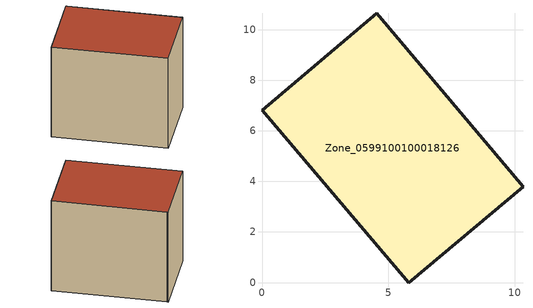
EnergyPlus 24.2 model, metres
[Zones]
Zone_0599100100018126
 floor ground (C_G): 0,6.82 4.55,10.64 4.64,10.53 10.33,3.79 5.8,0 z0
 wall outside (C_F): 5.8,0 10.33,3.79 4.64,10.53 4.55,10.64 0,6.82 5.8,0 z0:7.95
 roof outside (C_R): 4.55,10.64 0,6.82 5.8,0 10.33,3.79 4.64,10.53 z7.95
[BUILDING]
Pand.0599100100018126: North Axis=0; Terrain=City; Loads Convergence Tolerance Value=0.04; Temperature Convergence Tolerance Value=0.4; Solar Distribution=FullExterior; Maximum Number of Warmup Days=25; Minimum Number of Warmup Days=1
[Site:Location]
Rotterdam.The.Hague.AP_ZH_NLD Design_Conditions: Latitude=51.96; Longitude=4.45; Time Zone=1; Elevation=-4.5
[SITE:GROUNDTEMPERATURE:BUILDINGSURFACE]
18, 18, 18, 18, 18, 18, 18, 18, 18, 18, 18, 18
[MATERIAL] Thermal Absorptance=0.9; Solar Absorptance=0.7; Visible Absorptance=0.7
Name | Roughness | Thickness | Conductivity | Density | Specific Heat
G.TC.2015-2018 | MediumSmooth | 0.15 | 0.0428571 | 540 | 1210
F.TC.2015-2018 | Rough | 0.3 | 0.0666667 | 1920 | 840
R.TC.2015-2018 | MediumRough | 0.2 | 0.0333333 | 1500 | 1000
[CONSTRUCTION]
C_G: G.TC.2015-2018
C_F: F.TC.2015-2018
C_R: R.TC.2015-2018
[ZONE]
Zone_0599100100018126: Type=1; Multiplier=1; Ceiling Height=Autocalculate; Volume=Autocalculate; Floor Area=autocalculate; Part of Total Floor Area=Yes
[ZONEINFILTRATION:DESIGNFLOWRATE]
Infil_Zone_0599100100018126: Zone or ZoneList or Space or SpaceList=Zone_0599100100018126; Schedule=AlwaysOn; Design Flow Rate Calculation Method=Flow/Area; Flow Rate per Floor Area=0.0015; Constant Term Coefficient=1; Temperature Term Coefficient=0; Velocity Term Coefficient=0; Velocity Squared Term Coefficient=0
[HVACTEMPLATE:ZONE:IDEALLOADSAIRSYSTEM]
Zone_0599100100018126: Maximum Heating Supply Air Temperature=50; Minimum Cooling Supply Air Temperature=13; Maximum Heating Supply Air Humidity Ratio=0.0156; Minimum Cooling Supply Air Humidity Ratio=0.0077; Heating Limit=NoLimit; Cooling Limit=NoLimit; Dehumidification Control Type=ConstantSensibleHeatRatio; Cooling Sensible Heat Ratio=0.7; Dehumidification Setpoint=60; Humidification Control Type=None; Humidification Setpoint=30; Outdoor Air Method=None; Outdoor Air Flow Rate per Person=0.00944; Outdoor Air Flow Rate per Zone Floor Area=0; Outdoor Air Flow Rate per Zone=0; Demand Controlled Ventilation Type=None; Outdoor Air Economizer Type=NoEconomizer; Heat Recovery Type=None; Sensible Heat Recovery Effectiveness=0.7; Latent Heat Recovery Effectiveness=0.65
[ZONECONTROL:THERMOSTAT]
ThermostatControl_Zone_0599100100018126: Zone or ZoneList=Zone_0599100100018126; Control Type Schedule=DualSetpointControlType; Control 1=Thermostat_Zone_0599100100018126; Temperature Difference Between Cutout And Setpoint=0
[THERMOSTATSETPOINT:DUALSETPOINT]
Thermostat_Zone_0599100100018126: Heating Setpoint Temperature Schedule=HeatingSetpoint_Zone_0599100100018126; Cooling Setpoint Temperature Schedule=CoolingSetpoint_Zone_0599100100018126
[SCHEDULE:COMPACT]
HeatingSetpoint_Zone_0599100100018126: Through: 12/31, For: AllDays, Until: 24:00, 21
CoolingSetpoint_Zone_0599100100018126: Through: 12/31, For: AllDays, Until: 24:00, 24
DualSetpointControlType: Through: 12/31, For: AllDays, Until: 24:00, 4
AlwaysOn: Through: 12/31, For: AllDays, Until: 24:00, 1
